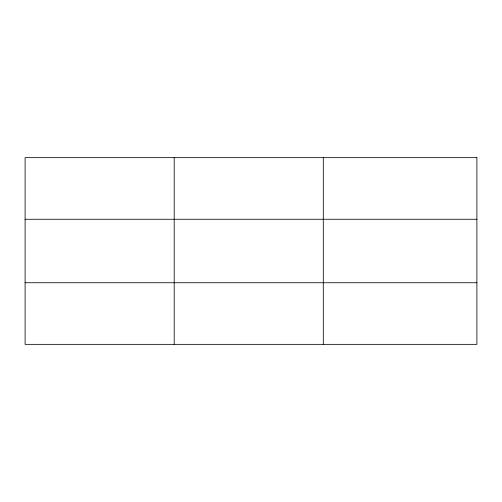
<?xml version="1.0" encoding="UTF-8"?>
<svg xmlns="http://www.w3.org/2000/svg" width="502" height="502" viewBox="0 0 502 502"><rect width="100%" height="100%" fill="white"/><g stroke="black" fill="none" stroke-linecap="round" stroke-linejoin="round"><path stroke-width="0.75" d="M174.194 157.647L174.194 344.353M323.288 157.647L323.288 344.353M25.1 219.261L476.9 219.261M25.1 282.739L476.9 282.739M476.9 157.647L476.9 344.353L25.1 344.353L25.1 157.647L476.9 157.647"/></g></svg>
